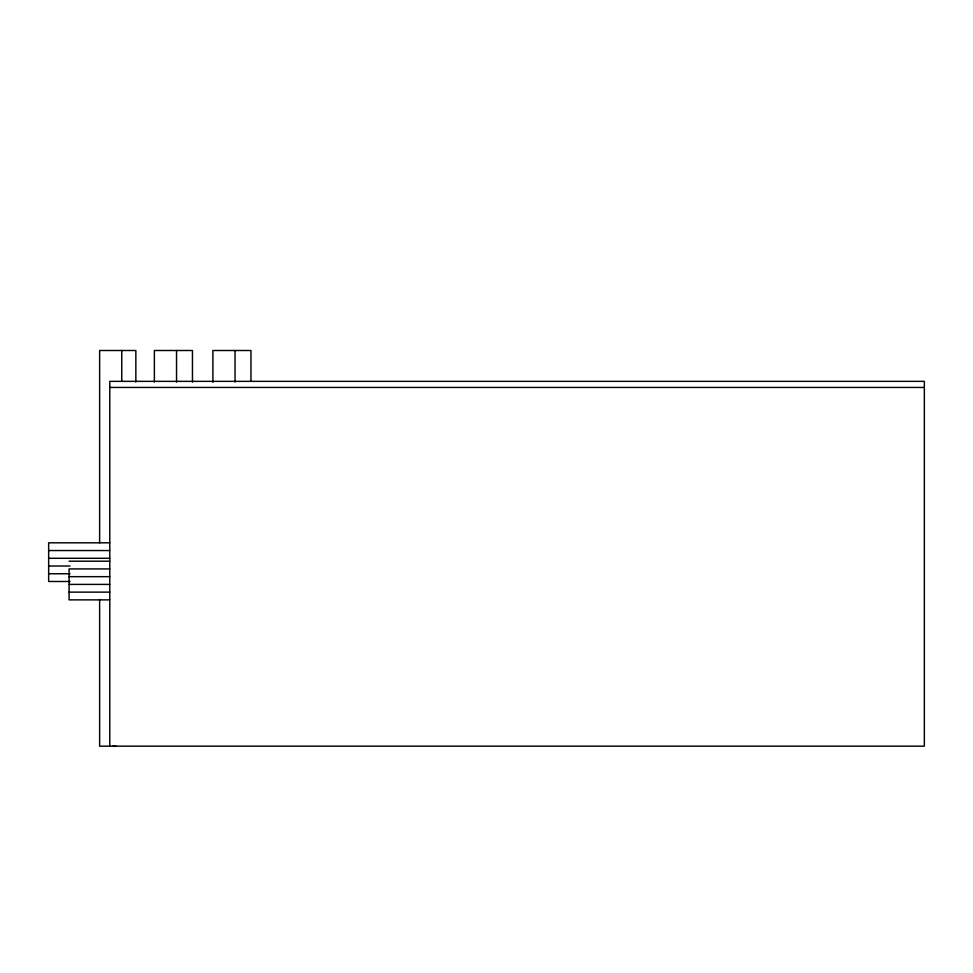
<?xml version="1.0" encoding="UTF-8"?>
<svg xmlns="http://www.w3.org/2000/svg" width="973" height="973" viewBox="0 0 973 973"><rect width="100%" height="100%" fill="white"/><g stroke="black" fill="none" stroke-linecap="round" stroke-linejoin="round"><path stroke-width="1.46" d="M109.779 387.436L924.35 387.436M109.779 542.812L48.65 542.812L48.65 581.489L70.032 581.489M48.65 550.548L109.779 550.548M48.65 558.283L109.779 558.283M69.083 561.19L109.779 561.19M48.65 566.018L70.032 566.018M109.779 568.925L69.083 568.925L69.083 599.867L109.779 599.867M48.65 573.754L70.032 573.754M69.083 576.661L109.779 576.661M69.083 584.396L109.779 584.396M69.083 592.131L109.779 592.131M112.637 746.34L116.152 746.34M250.961 381.355L250.961 350.499L212.905 350.499L212.905 382.292M235.04 350.499L235.04 382.024M192.459 382.17L192.459 350.499L154.379 350.499L154.379 382.097M176.539 350.499L176.539 382.17M135.843 382.024L135.843 350.499L99.623 350.499L99.623 542.812M121.759 350.499L121.759 381.355M109.779 746.157L109.779 381.355L924.35 381.355L924.35 746.157L99.623 746.157L99.623 599.623"/></g></svg>
